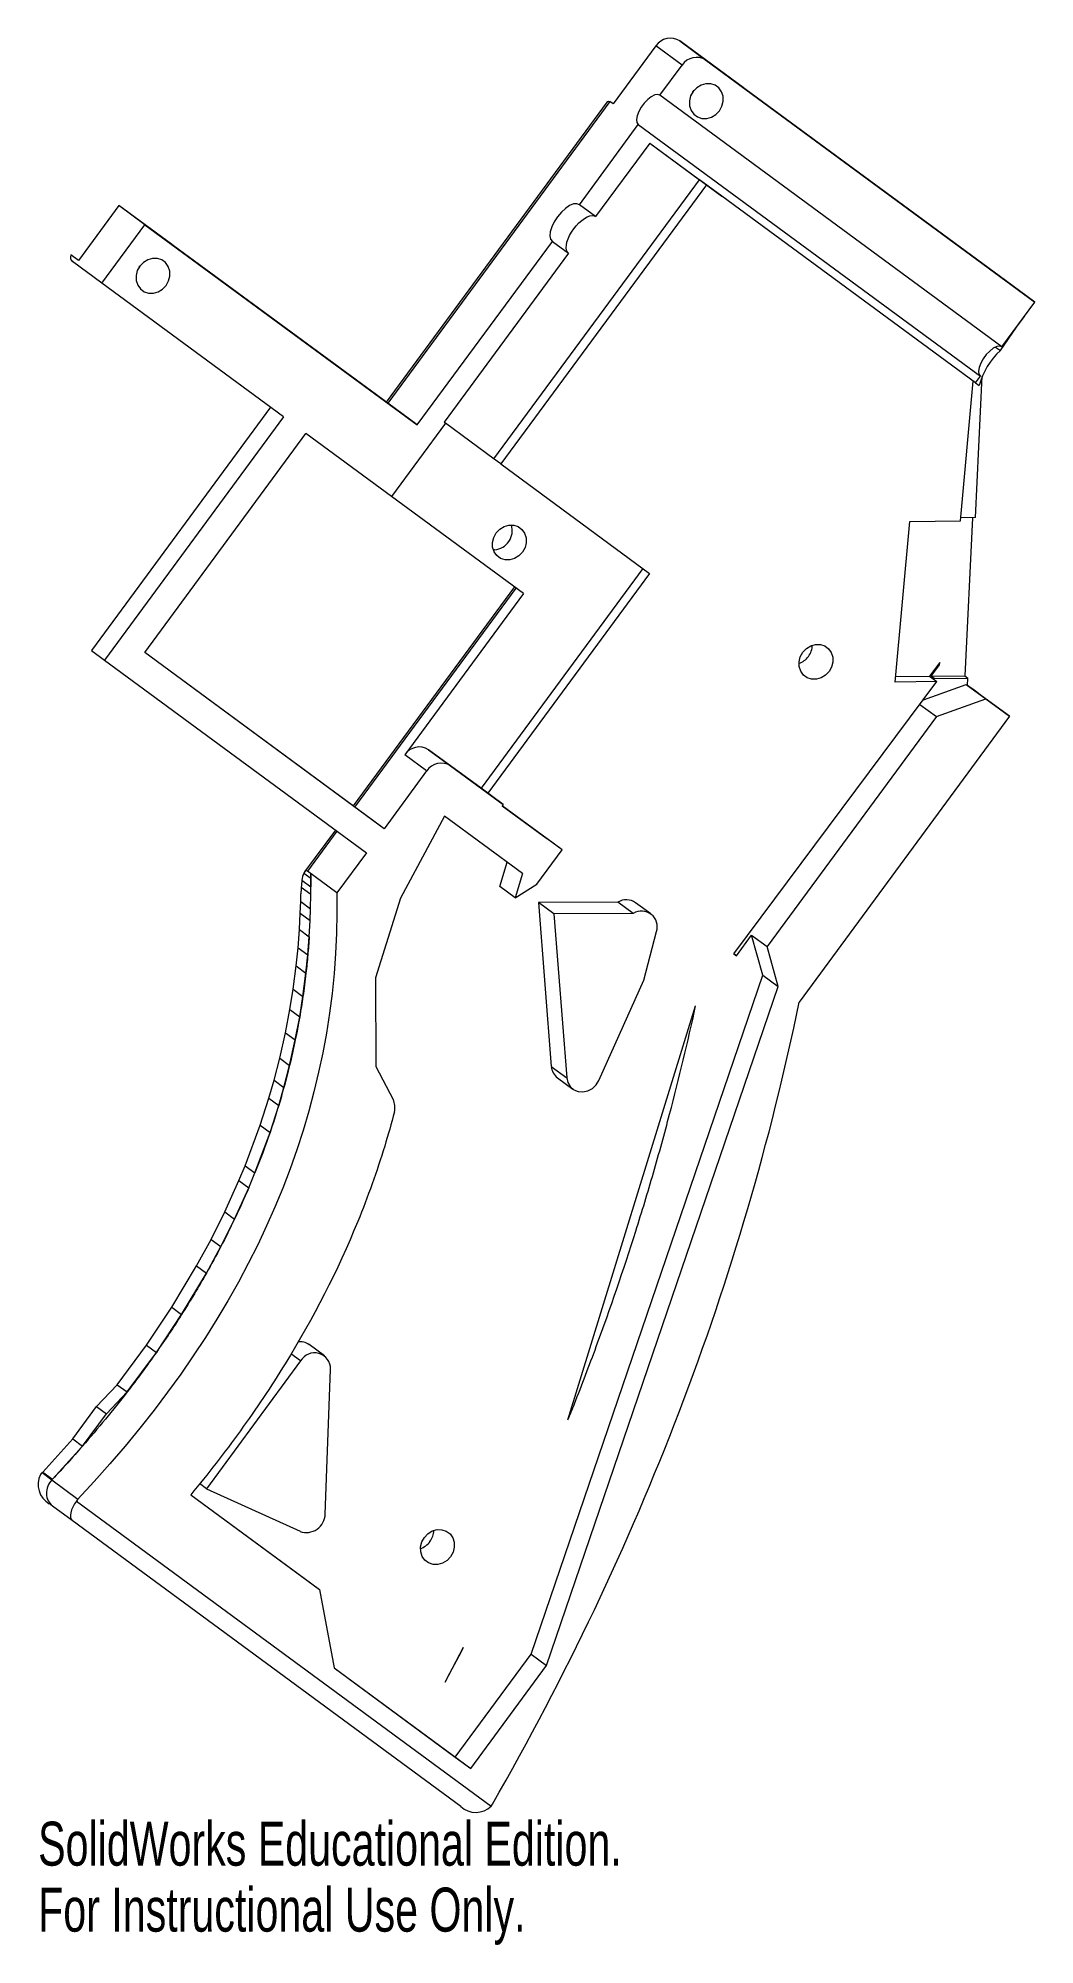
# Model space of a CAD drawing. Header units: millimetres. Extents: x -2 to 107, y -186 to 24.
import ezdxf

# ---------------------------------------------------------------- set-up
doc = ezdxf.new("R2010")
doc.units = ezdxf.units.MM
doc.styles.add('SLDTEXTSTYLE0', font='TXT', dxfattribs={"width": 0.7})

msp = doc.modelspace()

# ---------------------------------------------------------------- linework, layer by layer
at = {"color": 7, "linetype": 'Continuous', "lineweight": 15}
for p, q in [((68.17, 23.21), (71.05, 21.09)), ((75.15, 18.08), (68.17, 23.21)), ((65.55, 22.66), (60.86, 16.29)), ((68.42, 20.54), (65.55, 22.66)), ((71.05, 21.09), (107.19, -5.5)), ((65.99, 17.24), (68.42, 20.54)), ((103.58, -10.42), (65.99, 17.24)), ((75.15, 18.08), (74.79, 18.34)), ((103.96, -3.12), (74.79, 18.34)), ((74.79, 18.34), (74.79, 18.34)), ((60.2, 16.5), (35.92, -16.5)), ((60.5, 16.55), (36.09, -16.62)), ((60.86, 16.29), (60.5, 16.55)), ((60.86, 16.29), (60.5, 16.55)), ((57.14, 5.21), (63.62, 14.02)), ((63.62, 14.02), (101.21, -13.64)), ((64.89, 11.98), (58.92, 3.9)), ((64.89, 11.98), (72.81, 6.14)), ((64.89, 11.98), (70.34, 7.95)), ((47.73, -22.71), (70.34, 7.95)), ((71.12, 7.38), (48.51, -23.28)), ((72.81, 6.14), (70.34, 7.95)), ((6.53, 5.13), (2.09, -0.91)), ((9.41, 3.01), (6.53, 5.13)), ((12.31, 0.87), (6.53, 5.13)), ((58.92, 3.9), (57.14, 5.21)), ((100.67, -14.36), (72.81, 6.14)), ((4.66, -3.43), (9.41, 3.01)), ((9.41, 3.01), (39.32, -19)), ((12.31, 0.87), (11.95, 1.14)), ((36.09, -16.62), (11.95, 1.14)), ((39.32, -19), (54.18, 1.18)), ((54.18, 1.18), (55.96, -0.13)), ((2.09, -0.91), (1.25, -0.3)), ((2.09, -0.91), (1.25, -0.3)), ((4.66, -3.43), (1.43, -1.05)), ((55.96, -0.13), (42.28, -18.68)), ((24.63, -18.12), (4.66, -3.43)), ((107.19, -5.5), (103.96, -3.12)), ((103.58, -10.42), (107.19, -5.5)), ((103.4, -10.82), (105.17, -8.26)), ((105.16, -8.26), (105.17, -8.26)), ((105.17, -8.26), (106.01, -7.12)), ((106.01, -7.12), (106.1, -6.99)), ((102.87, -10.44), (103.4, -10.82)), ((99.02, -29.55), (100.42, -14.18)), ((100.67, -14.36), (101.21, -13.64)), ((100.67, -29.18), (101.41, -13.65)), ((100.67, -14.36), (101.07, -14.66)), ((39.32, -19), (36.09, -16.62)), ((23.19, -17.06), (3.52, -43.79)), ((24.63, -18.12), (4.96, -44.85)), ((42.43, -18.79), (36.5, -26.86)), ((42.28, -18.68), (42.43, -18.79)), ((47.79, -22.75), (42.43, -18.8)), ((9.38, -44.02), (27.1, -19.94)), ((36.5, -26.86), (27.1, -19.94)), ((48.51, -23.28), (47.79, -22.75)), ((48.51, -23.28), (64.85, -35.31)), ((50.99, -37.52), (36.5, -26.86)), ((100.67, -29.18), (99.05, -29.2)), ((100.33, -29.19), (99.51, -46.57)), ((91.83, -47.26), (93.44, -29.62)), ((93.44, -29.62), (99.02, -29.55)), ((47.83, -32.71), (47.71, -32.7)), ((64.12, -34.77), (46.34, -58.93)), ((64.85, -35.31), (47.07, -59.47)), ((50, -36.79), (32.28, -60.87)), ((50.17, -36.92), (32.45, -60.99)), ((50.99, -37.52), (37.95, -55.24)), ((3.52, -43.79), (4.96, -44.85)), ((4.96, -44.85), (33.74, -66.02)), ((35.68, -63.37), (9.38, -44.02)), ((34.25, -62.32), (9.38, -44.02)), ((96.74, -45.12), (95.62, -46.62)), ((95.79, -46.62), (96.72, -45.35)), ((96.62, -45.28), (96.72, -45.35)), ((96.72, -45.35), (96.74, -45.12)), ((74.11, -77.14), (96.42, -47.21)), ((96.42, -47.21), (91.83, -47.26)), ((91.88, -46.66), (95.62, -46.62)), ((94.94, -49.19), (99.65, -47.51)), ((95.62, -46.62), (96.42, -47.21)), ((95.79, -46.62), (99.51, -46.57)), ((96.12, -46.86), (95.79, -46.62)), ((96.12, -46.86), (96.06, -46.94)), ((96.12, -46.86), (99.84, -46.82)), ((99.51, -46.57), (99.84, -46.82)), ((99.65, -47.51), (101.81, -49.1)), ((99.65, -47.51), (99.8, -47.62)), ((99.8, -47.62), (99.84, -46.82)), ((94.56, -49.71), (96.37, -51.04)), ((96.37, -51.04), (101.81, -49.1)), ((104.41, -51.02), (101.18, -48.64)), ((101.81, -49.1), (104.41, -51.02)), ((96.37, -51.04), (77.76, -76.32)), ((104.41, -51.02), (81.3, -82.43)), ((40.36, -57.02), (37.95, -55.24)), ((46.34, -58.93), (40.58, -54.69)), ((40.58, -54.69), (42.99, -56.47)), ((42.99, -56.47), (48.76, -60.71)), ((40.36, -57.02), (35.68, -63.37)), ((48.76, -60.71), (46.34, -58.93)), ((48.76, -60.71), (48.66, -60.84)), ((35.68, -63.37), (34.25, -62.32)), ((42.33, -61.98), (37.5, -71.01)), ((50.9, -68.29), (42.33, -61.98)), ((55.24, -65.69), (48.66, -60.84)), ((48.66, -60.84), (53.56, -64.45)), ((30.33, -63.52), (26.95, -68.12)), ((30.5, -63.64), (27.26, -68.04)), ((55.24, -65.69), (53.56, -64.45)), ((33.74, -66.02), (30.5, -70.42)), ((48.4, -69.72), (49.21, -67.05)), ((52.48, -69.45), (55.24, -65.69)), ((26.66, -69.04), (27.64, -69.75)), ((26.87, -68.25), (27.63, -68.81)), ((30.5, -70.42), (27.26, -68.04)), ((27.63, -68.81), (27.62, -68.31)), ((27.64, -69.75), (27.63, -68.81)), ((50.9, -68.29), (50.09, -70.97)), ((26.52, -71.36), (26.54, -70.54)), ((26.58, -69.79), (27.63, -70.57)), ((27.6, -72.16), (27.63, -70.57)), ((27.63, -70.57), (27.64, -69.75)), ((37.5, -71.01), (34.75, -79.75)), ((50.09, -70.97), (48.4, -69.72)), ((50.09, -70.97), (52.48, -69.45)), ((26.38, -74.45), (26.48, -72.67)), ((26.48, -72.67), (26.52, -71.36)), ((26.48, -72.67), (27.56, -73.46)), ((26.52, -71.36), (27.6, -72.16)), ((27.56, -73.46), (27.6, -72.16)), ((61.38, -71.43), (52.65, -71.49)), ((52.65, -71.49), (54.06, -89.49)), ((54.34, -72.74), (52.65, -71.49)), ((63.07, -72.68), (54.34, -72.74)), ((54.34, -72.74), (55.75, -90.74)), ((63.07, -72.68), (61.38, -71.43)), ((65.01, -72.74), (63.32, -71.5)), ((26.23, -76.46), (26.38, -74.45)), ((26.38, -74.45), (27.46, -75.24)), ((27.3, -77.25), (27.46, -75.24)), ((27.46, -75.24), (27.56, -73.46)), ((64.23, -80.01), (65.62, -74.66)), ((74.4, -77.35), (76.07, -75.08)), ((77.29, -79.48), (76.07, -75.08)), ((76.07, -75.08), (77.76, -76.32)), ((26.02, -78.45), (26.23, -76.46)), ((26.23, -76.46), (27.3, -77.25)), ((27.1, -79.25), (27.3, -77.25)), ((74.4, -77.35), (74.11, -77.14)), ((74.11, -77.14), (74.4, -77.35)), ((78.98, -80.72), (77.76, -76.32)), ((25.69, -81.02), (26.02, -78.45)), ((26.02, -78.45), (27.1, -79.25)), ((26.77, -81.82), (27.1, -79.25)), ((51.85, -154.09), (77.29, -79.48)), ((77.29, -79.48), (78.98, -80.72)), ((25.33, -83.25), (25.69, -81.02)), ((25.69, -81.02), (26.77, -81.82)), ((34.75, -79.75), (34.76, -89.51)), ((53.54, -155.33), (78.98, -80.72)), ((59.29, -91.03), (64.23, -80.01)), ((24.85, -85.8), (25.33, -83.25)), ((25.33, -83.25), (26.41, -84.05)), ((26.41, -84.05), (26.77, -81.82)), ((55.89, -128.35), (69.92, -82.83)), ((24.22, -88.6), (24.85, -85.8)), ((24.85, -85.8), (25.93, -86.59)), ((25.93, -86.59), (26.41, -84.05)), ((25.3, -89.39), (25.93, -86.59)), ((23.6, -91), (24.22, -88.6)), ((24.22, -88.6), (25.3, -89.39)), ((24.68, -91.8), (25.3, -89.39)), ((34.76, -89.51), (36.67, -93.13)), ((54.06, -89.49), (55.75, -90.74)), ((23.02, -93), (23.6, -91)), ((23.6, -91), (24.68, -91.8)), ((24.1, -93.8), (24.68, -91.8)), ((54.74, -90.75), (56.43, -91.99)), ((22.07, -95.96), (23.02, -93)), ((23.02, -93), (24.1, -93.8)), ((23.15, -96.75), (24.1, -93.8)), ((20.41, -100.41), (22.07, -95.96)), ((22.07, -95.96), (23.15, -96.75)), ((21.49, -101.2), (23.15, -96.75)), ((19.73, -102.04), (20.41, -100.41)), ((20.41, -100.41), (21.49, -101.2)), ((18.18, -105.48), (19.73, -102.04)), ((19.73, -102.04), (20.81, -102.84)), ((20.81, -102.84), (21.49, -101.2)), ((19.26, -106.27), (20.81, -102.84)), ((16.67, -108.51), (18.18, -105.48)), ((17.75, -109.3), (19.26, -106.27)), ((18.18, -105.48), (19.26, -106.27)), ((15.08, -111.43), (16.67, -108.51)), ((16.67, -108.51), (17.75, -109.3)), ((16.16, -112.22), (17.75, -109.3)), ((12.36, -115.97), (15.08, -111.43)), ((13.44, -116.76), (16.16, -112.22)), ((15.08, -111.43), (16.16, -112.22)), ((9.58, -120.12), (12.36, -115.97)), ((10.66, -120.92), (13.44, -116.76)), ((12.36, -115.97), (13.44, -116.76)), ((6.37, -124.48), (9.58, -120.12)), ((7.45, -125.27), (10.66, -120.92)), ((9.58, -120.12), (10.66, -120.92)), ((26.5, -121.86), (25.43, -121.07)), ((29.13, -121.31), (27.44, -120.07)), ((26.5, -121.86), (16.16, -135.92)), ((29.21, -138.69), (29.81, -122.8)), ((4.09, -126.87), (6.37, -124.48)), ((5.17, -127.66), (7.45, -125.27)), ((6.37, -124.48), (7.45, -125.27)), ((1.47, -130.43), (4.09, -126.87)), ((2.54, -131.23), (5.17, -127.66)), ((4.09, -126.87), (5.17, -127.66)), ((-1.83, -134.07), (1.47, -130.43)), ((-0.76, -134.87), (2.54, -131.23)), ((1.47, -130.43), (2.54, -131.23)), ((-1.89, -134.13), (-1.83, -134.07)), ((-1.83, -134.07), (-0.76, -134.87)), ((-1.89, -134.13), (-0.81, -134.92)), ((-0.82, -134.93), (-0.76, -134.87)), ((-0.82, -134.94), (2.05, -137.05)), ((16.16, -135.92), (15.39, -135.35)), ((16.16, -135.92), (26.45, -140.59)), ((-0.74, -137.81), (-1.1, -137.55)), ((1.42, -139.4), (-0.74, -137.81)), ((1.88, -137.26), (47.45, -170.79)), ((14.44, -136.57), (28.59, -146.98)), ((14.44, -136.57), (26.9, -145.74)), ((44.11, -170.82), (1.42, -139.4)), ((26.9, -145.74), (28.59, -146.98)), ((28.59, -146.98), (30.18, -155.6)), ((42.4, -157.15), (44.42, -153.31)), ((43.51, -165.42), (51.85, -154.09)), ((51.85, -154.09), (53.54, -155.33)), ((30.18, -155.6), (45.2, -166.66)), ((30.18, -155.6), (43.51, -165.42)), ((45.2, -166.66), (53.54, -155.33)), ((43.51, -165.42), (45.2, -166.66))]:
    msp.add_line(p, q, dxfattribs=at)
at = {"color": 7, "linetype": 'Continuous', "lineweight": 15, "flags": 128}
for points in [[(65.99, 17.24), (65.74, 17.32), (65.42, 17.27), (65.04, 17.08), (64.65, 16.78), (64.26, 16.38), (63.93, 15.92), (63.66, 15.44), (63.49, 14.97), (63.42, 14.56), (63.47, 14.23), (63.62, 14.02)], [(72.53, 15.53), (72.81, 16.03), (72.94, 16.57), (72.93, 17.12), (72.77, 17.62), (72.47, 18.04), (72.06, 18.34), (71.57, 18.5), (71.04, 18.51), (70.52, 18.36), (70.04, 18.06), (69.65, 17.65), (69.37, 17.16), (69.24, 16.61), (69.25, 16.07), (69.41, 15.57), (69.71, 15.15), (70.12, 14.85), (70.61, 14.69), (71.14, 14.68), (71.66, 14.83), (72.14, 15.12), (72.53, 15.53)], [(69.56, 17.53), (69.66, 17.65), (69.75, 17.78)], [(60.2, 16.5), (60.24, 16.55), (60.36, 16.6), (60.5, 16.55)], [(57.14, 5.21), (56.86, 5.32), (56.49, 5.29), (56.07, 5.11), (55.61, 4.8), (55.16, 4.37), (54.74, 3.87), (54.39, 3.32), (54.12, 2.76), (53.95, 2.23), (53.91, 1.78), (53.98, 1.42), (54.18, 1.18)], [(55.96, -0.13), (55.82, 0.01), (55.73, 0.21), (55.69, 0.46), (55.71, 0.76), (55.78, 1.09), (55.9, 1.45), (56.07, 1.82), (56.28, 2.19), (56.53, 2.56), (56.8, 2.9), (57.1, 3.21), (57.4, 3.48), (57.7, 3.7), (58, 3.87), (58.28, 3.97), (58.53, 4.01), (58.75, 3.99), (58.92, 3.9)], [(11.73, -3.67), (12.01, -3.17), (12.14, -2.63), (12.13, -2.08), (11.97, -1.58), (11.67, -1.16), (11.26, -0.86), (10.77, -0.7), (10.24, -0.7), (9.72, -0.84), (9.24, -1.14), (8.85, -1.55), (8.57, -2.04), (8.44, -2.59), (8.45, -3.13), (8.61, -3.63), (8.91, -4.05), (9.32, -4.35), (9.81, -4.51), (10.34, -4.52), (10.86, -4.37), (11.34, -4.08), (11.73, -3.67)], [(8.76, -1.67), (8.86, -1.55), (8.95, -1.42)], [(103.58, -10.42), (103.33, -10.33), (103, -10.39), (102.62, -10.57), (102.23, -10.88), (101.85, -11.27), (101.51, -11.73), (101.24, -12.21), (101.07, -12.68), (101, -13.1), (101.05, -13.42), (101.21, -13.64)], [(50.89, -32.98), (50.5, -33.39), (50.02, -33.68), (49.5, -33.83), (48.97, -33.82), (48.48, -33.66), (48.07, -33.36), (47.77, -32.94), (47.61, -32.44), (47.6, -31.9), (47.73, -31.35), (48.01, -30.86), (48.4, -30.45), (48.88, -30.15), (49.4, -30.01), (49.93, -30.01), (50.42, -30.17), (50.83, -30.47), (51.13, -30.89), (51.29, -31.4), (51.3, -31.94), (51.17, -32.48), (50.89, -32.98)], [(81.7, -43.98), (82.09, -43.57), (82.56, -43.27), (83.09, -43.13), (83.62, -43.13), (84.11, -43.29), (84.52, -43.59), (84.81, -44.01), (84.98, -44.51), (84.99, -45.06), (84.85, -45.6), (84.58, -46.1), (84.19, -46.51), (83.71, -46.8), (83.19, -46.95), (82.66, -46.94), (82.17, -46.78), (81.76, -46.48), (81.46, -46.06), (81.3, -45.56), (81.28, -45.02), (81.42, -44.47), (81.7, -43.98)], [(101.18, -48.64), (101.01, -48.51), (100.8, -48.35), (100.54, -48.16), (100.25, -47.95), (99.94, -47.73), (99.8, -47.62)], [(27.26, -68.04), (27.12, -68), (26.99, -68.07), (26.87, -68.25)], [(55.75, -90.74), (55.87, -91.26), (56.14, -91.72), (56.53, -92.06), (57.01, -92.26), (57.54, -92.3), (58.08, -92.19), (58.57, -91.92), (58.99, -91.52), (59.29, -91.03)], [(1.88, -137.26), (1.66, -137.58), (1.48, -137.92), (1.34, -138.24), (1.25, -138.55), (1.22, -138.83), (1.23, -139.08), (1.3, -139.27), (1.42, -139.4)], [(40.11, -141.26), (40.5, -140.85), (40.98, -140.55), (41.5, -140.4), (42.03, -140.41), (42.52, -140.57), (42.93, -140.87), (43.23, -141.29), (43.39, -141.79), (43.4, -142.34), (43.27, -142.88), (42.99, -143.38), (42.6, -143.79), (42.12, -144.08), (41.6, -144.23), (41.07, -144.22), (40.58, -144.06), (40.17, -143.76), (39.87, -143.34), (39.71, -142.84), (39.7, -142.3), (39.83, -141.75), (40.11, -141.26)]]:
    msp.add_lwpolyline(points, dxfattribs=at)
at = {"color": 7, "linetype": 'Continuous', "lineweight": 15}
for centre, radius, start, end in [((67.14, 21.61), 1.9, 57.0005, 146.6463), ((70.01, 19.5), 1.9, 57.0005, 146.6463), ((1.97, -0.53), 0.754, 162.462, 224.2455), ((108.87, -16.77), 8.08, 132.6129, 164.8606), ((47.65, -30.6), 2.12, 274.6569, 16.7675), ((80.6, -43.15), 2.14, 323.2501, 358.544), ((80.58, -43.18), 2.14, 288.7436, 324.0502), ((39.54, -56.29), 1.9, 57.0005, 146.6463), ((41.95, -58.06), 1.9, 57.0005, 146.6463), ((34.67, -70.31), 8.11, 170.9453, 176.3117), ((29.6, -69.4), 2.97, 157.1049, 172.8797), ((38.59, -70.76), 12.05, 175.406, 178.9845), ((62.3, -72.96), 1.78, 55.1575, 121.208), ((63.98, -74.14), 1.72, 342.3212, 121.9748), ((55.76, -89.39), 1.7, 183.5331, 233.0317), ((34.97, -93.99), 1.91, 344.5384, 26.9563), ((26.45, -121.44), 1.68, 54.1258, 97.9102), ((28.04, -122.75), 1.77, 358.6663, 149.8527), ((0.1, -135.44), 2.43, 153.4895, 240.3888), ((-0.28, -135.67), 2.23, 136.3328, 143.6531), ((3.68, -138.58), 2.23, 136.7619, 143.6526), ((27.15, -138.66), 2.06, 250.0503, 359.2147), ((39, -140.46), 2.14, 288.7436, 324.0502), ((39.01, -140.43), 2.14, 323.2501, 358.544), ((45.77, -169.06), 2.42, 226.5752, 314.1444), ((45.65, -169.47), 2.23, 323.6481, 330.1914)]:
    msp.add_arc(centre, radius, start, end, dxfattribs=at)
for points in [[(27.62, -68.31), (27.63, -68.47), (27.63, -68.64), (27.63, -68.81)], [(27.63, -68.81), (27.63, -69.12), (27.64, -69.44), (27.64, -69.75)], [(30.5, -70.42), (30.9, -94.25), (21.42, -116.46), (2.05, -137.05)], [(27.46, -75.24), (27.41, -75.91), (27.36, -76.58), (27.3, -77.25)], [(27.3, -77.25), (27.24, -77.92), (27.18, -78.58), (27.1, -79.25)], [(27.1, -79.25), (27, -80.11), (26.89, -80.96), (26.77, -81.82)], [(26.77, -81.82), (26.66, -82.56), (26.54, -83.31), (26.41, -84.05)], [(47.59, -170.58), (63.75, -142.37), (74.99, -112.99), (81.3, -82.43)], [(26.41, -84.05), (26.26, -84.9), (26.1, -85.75), (25.93, -86.59)], [(25.93, -86.59), (25.73, -87.53), (25.52, -88.46), (25.3, -89.39)], [(25.3, -89.39), (25.1, -90.19), (24.9, -91), (24.68, -91.8)], [(24.68, -91.8), (24.49, -92.46), (24.3, -93.13), (24.1, -93.8)], [(24.1, -93.8), (23.8, -94.79), (23.48, -95.77), (23.15, -96.75)], [(23.15, -96.75), (22.64, -98.24), (22.09, -99.73), (21.49, -101.2)], [(20.81, -102.84), (20.32, -103.99), (19.8, -105.13), (19.26, -106.27)], [(19.26, -106.27), (18.78, -107.29), (18.27, -108.3), (17.75, -109.3)], [(17.75, -109.3), (17.24, -110.28), (16.71, -111.25), (16.16, -112.22)], [(16.16, -112.22), (15.3, -113.74), (14.39, -115.26), (13.44, -116.76)], [(13.44, -116.76), (12.55, -118.16), (11.63, -119.54), (10.66, -120.92)], [(10.66, -120.92), (9.64, -122.38), (8.57, -123.83), (7.45, -125.27)], [(7.45, -125.27), (5.9, -127.27), (4.27, -129.26), (2.54, -131.23)], [(2.54, -131.23), (1.48, -132.45), (0.38, -133.66), (-0.76, -134.87)], [(42.4, -157.15), (43.08, -155.87), (43.76, -154.59), (44.42, -153.31)]]:
    msp.add_open_spline(points, degree=3, dxfattribs=at)
for points, knots in [([(55.89, -128.35), (56.13, -127.75), (56.37, -127.16), (57.43, -124.47), (59.83, -118.19), (62, -111.85), (64.01, -105.47), (64.66, -103.34), (65.9, -99.05), (66.49, -96.9), (68.1, -90.79), (69.06, -86.81), (69.92, -82.83)], [0.2946604, 0.2946604, 0.2946604, 0.2946604, 0.3125, 0.3125, 0.375, 0.5, 0.5, 0.5625, 0.5625, 0.625, 0.625, 0.7403471, 0.7403471, 0.7403471, 0.7403471]), ([(36.81, -94.5), (36.48, -95.75), (36.13, -97), (35.32, -99.64), (34.86, -101.03), (33.87, -103.8), (33.35, -105.17), (30.58, -111.96), (27.9, -117.16), (24.05, -123.42), (23.25, -124.66), (21.61, -127.12), (20.76, -128.33), (18.15, -131.94), (16.33, -134.28), (14.44, -136.57)], [0.3190676, 0.3190676, 0.3190676, 0.3190676, 0.375, 0.375, 0.4375, 0.4375, 0.5, 0.5, 0.75, 0.75, 0.8125, 0.8125, 0.875, 0.875, 1, 1, 1, 1]), ([(-0.81, -134.93), (-1.01, -135.13), (-1.17, -135.38), (-1.37, -135.9), (-1.43, -136.18), (-1.41, -136.73), (-1.35, -136.99), (-1.11, -137.46), (-0.95, -137.66), (-0.74, -137.81)], [0, 0, 0, 0, 0.25, 0.25, 0.5, 0.5, 0.75, 0.75, 1, 1, 1, 1])]:
    msp.add_open_spline(points, degree=3, knots=knots, dxfattribs=at)

# ---------------------------------------------------------------- texts
at = {"color": 7, "linetype": 'Continuous', "char_height": 4.8336, "attachment_point": 1, "style": 'SLDTEXTSTYLE0'}
for s, insert in [('SolidWorks Educational Edition.', (-2.33, -172.5)), ('For Instructional Use Only.', (-2.33, -179.75))]:
    msp.add_mtext(s, dxfattribs=dict(at, insert=insert))

doc.saveas('drawing.dxf')
